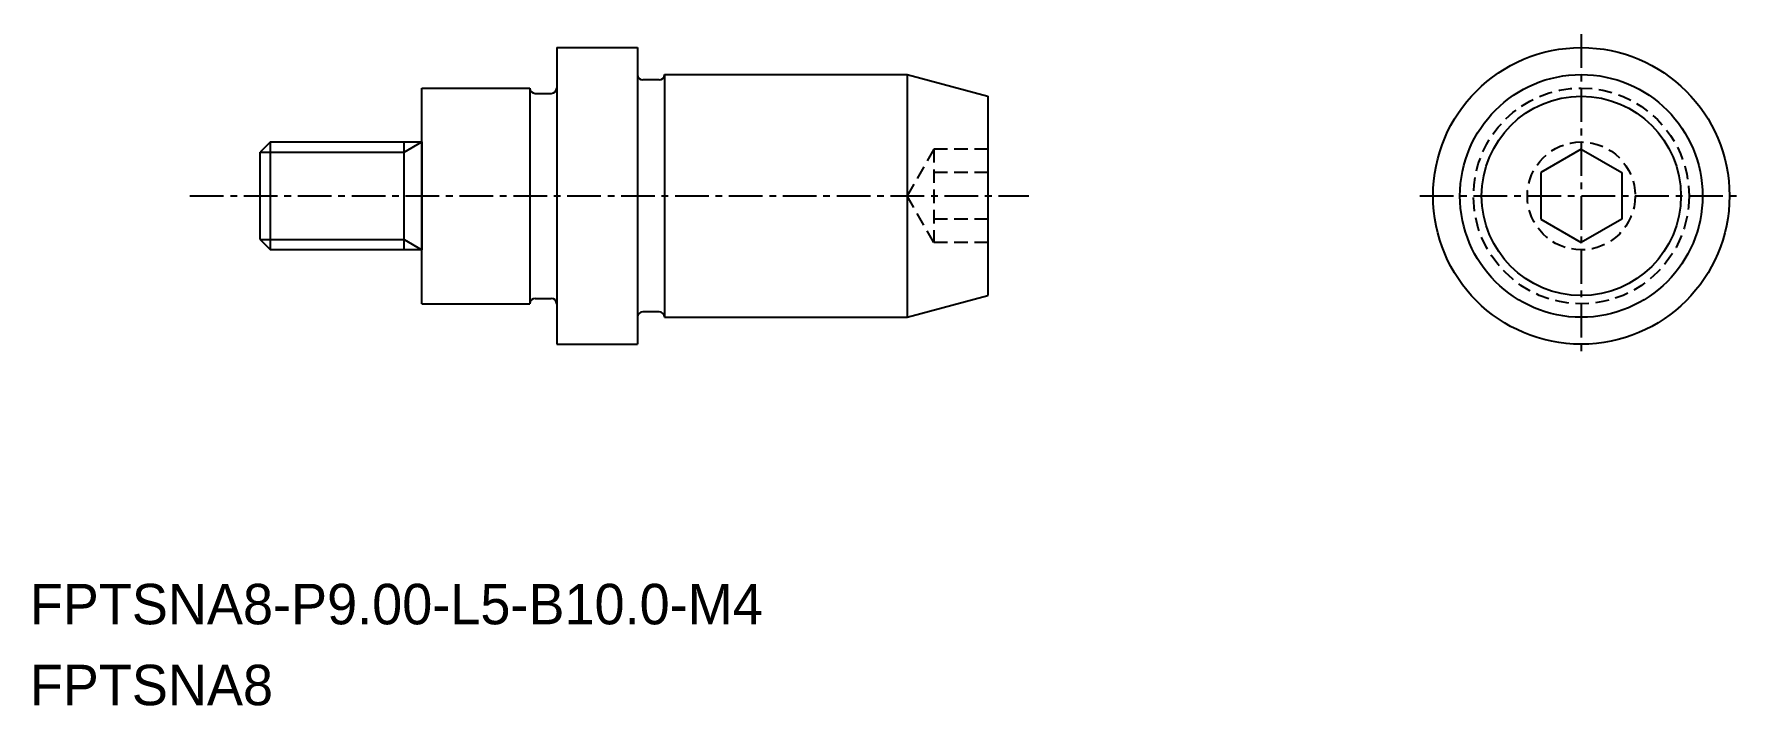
# Model space of a CAD drawing. Extents: x -1726 to -1662.6, y -447.6 to -422.7.
import ezdxf

# ---------------------------------------------------------------- set-up
doc = ezdxf.new("R2010")
doc.units = 0
doc.linetypes.add('CENTER', pattern=[2, 1.25, -0.25, 0.25, -0.25])
doc.linetypes.add('DASHED', pattern=[0.75, 0.5, -0.25])
doc.layers.get('0').update_dxf_attribs({"linetype": 'CONTINUOUS'})
doc.layers.add('CENTER', color=1, linetype='CENTER')

msp = doc.modelspace()

# ---------------------------------------------------------------- linework, layer by layer
at = {"color": 7, "linetype": 'CONTINUOUS'}
for p, q in [((-1706.597, -423.198), (-1706.597, -434.198)), ((-1706.597, -423.198), (-1703.597, -423.198)), ((-1711.597, -424.698), (-1707.597, -424.698)), ((-1711.597, -432.698), (-1711.597, -424.698)), ((-1707.597, -424.698), (-1707.597, -432.698)), ((-1702.797, -424.398), (-1703.397, -424.398)), ((-1702.597, -424.198), (-1693.597, -424.198)), ((-1702.597, -424.198), (-1702.597, -433.198)), ((-1693.597, -424.198), (-1690.597, -425.001)), ((-1707.397, -424.898), (-1706.797, -424.898)), ((-1690.597, -425.001), (-1690.597, -432.394)), ((-1717.218, -426.698), (-1717.597, -427.077)), ((-1717.218, -430.698), (-1717.218, -426.698)), ((-1717.218, -426.698), (-1711.597, -426.698)), ((-1712.254, -430.698), (-1712.254, -426.698)), ((-1711.597, -426.698), (-1711.597, -430.698)), ((-1717.597, -430.319), (-1717.597, -427.077)), ((-1717.597, -430.319), (-1717.218, -430.698)), ((-1711.597, -430.698), (-1717.218, -430.698)), ((-1693.597, -433.198), (-1690.597, -432.394)), ((-1711.597, -432.698), (-1707.597, -432.698)), ((-1707.397, -432.498), (-1706.797, -432.498)), ((-1702.797, -432.998), (-1703.397, -432.998)), ((-1702.597, -433.198), (-1693.597, -433.198)), ((-1706.597, -434.198), (-1703.597, -434.198))]:
    msp.add_line(p, q, dxfattribs=at)
at = {"linetype": 'CONTINUOUS'}
for p, q in [((-1703.597, -423.198), (-1703.597, -434.198)), ((-1693.597, -424.198), (-1693.597, -433.198)), ((-1668.578, -426.965), (-1670.078, -427.832)), ((-1668.578, -426.965), (-1667.078, -427.832)), ((-1670.078, -429.564), (-1668.578, -430.43)), ((-1667.078, -429.564), (-1668.578, -430.43))]:
    msp.add_line(p, q, dxfattribs=at)
at = {"color": 3, "linetype": 'CONTINUOUS'}
for p, q in [((-1712.254, -427.077), (-1711.597, -426.698)), ((-1717.597, -427.077), (-1712.254, -427.077)), ((-1717.597, -430.319), (-1712.254, -430.319)), ((-1712.254, -430.319), (-1711.597, -430.698))]:
    msp.add_line(p, q, dxfattribs=at)
at = {"color": 3, "linetype": 'DASHED'}
for p, q in [((-1692.597, -426.965), (-1693.597, -428.698)), ((-1690.597, -426.965), (-1692.597, -426.965)), ((-1692.597, -426.965), (-1692.597, -430.43)), ((-1690.597, -427.832), (-1692.597, -427.832)), ((-1692.597, -430.43), (-1693.597, -428.698)), ((-1690.597, -429.564), (-1692.597, -429.564)), ((-1690.597, -430.43), (-1692.597, -430.43))]:
    msp.add_line(p, q, dxfattribs=at)
for p, q in [((-1670.078, -427.832), (-1670.078, -429.564)), ((-1667.078, -427.832), (-1667.078, -429.564))]:
    msp.add_line(p, q)
at = {"linetype": 'CONTINUOUS'}
for radius in [5.5, 4.5, 3.696]:
    msp.add_circle((-1668.578, -428.698), radius, dxfattribs=at)
at = {"color": 3, "linetype": 'DASHED'}
for radius in [4, 2]:
    msp.add_circle((-1668.578, -428.698), radius, dxfattribs=at)
at = {"color": 7, "linetype": 'CONTINUOUS'}
for centre, start, end in [((-1707.397, -424.698), 180, 270), ((-1706.797, -424.698), 270, 0), ((-1703.397, -424.198), 180, 270), ((-1702.797, -424.198), 270, 0), ((-1707.397, -432.698), 90, 180), ((-1706.797, -432.698), 0, 90), ((-1703.397, -433.198), 90, 180), ((-1702.797, -433.198), 0, 90)]:
    msp.add_arc(centre, 0.2, start, end, dxfattribs=at)
at = {"layer": 'CENTER', "color": 1, "linetype": 'CENTER'}
for p, q in [((-1668.578, -422.703), (-1668.578, -434.693)), ((-1720.206, -428.698), (-1689.078, -428.698)), ((-1674.573, -428.698), (-1662.583, -428.698))]:
    msp.add_line(p, q, dxfattribs=at)

# ---------------------------------------------------------------- texts
for s, p in [('FPTSNA8-P9.00-L5-B10.0-M4', (-1726.152, -444.58)), ('FPTSNA8', (-1726.152, -447.58))]:
    msp.add_text(s, height=1.5).set_placement(p)

doc.saveas('drawing.dxf')
